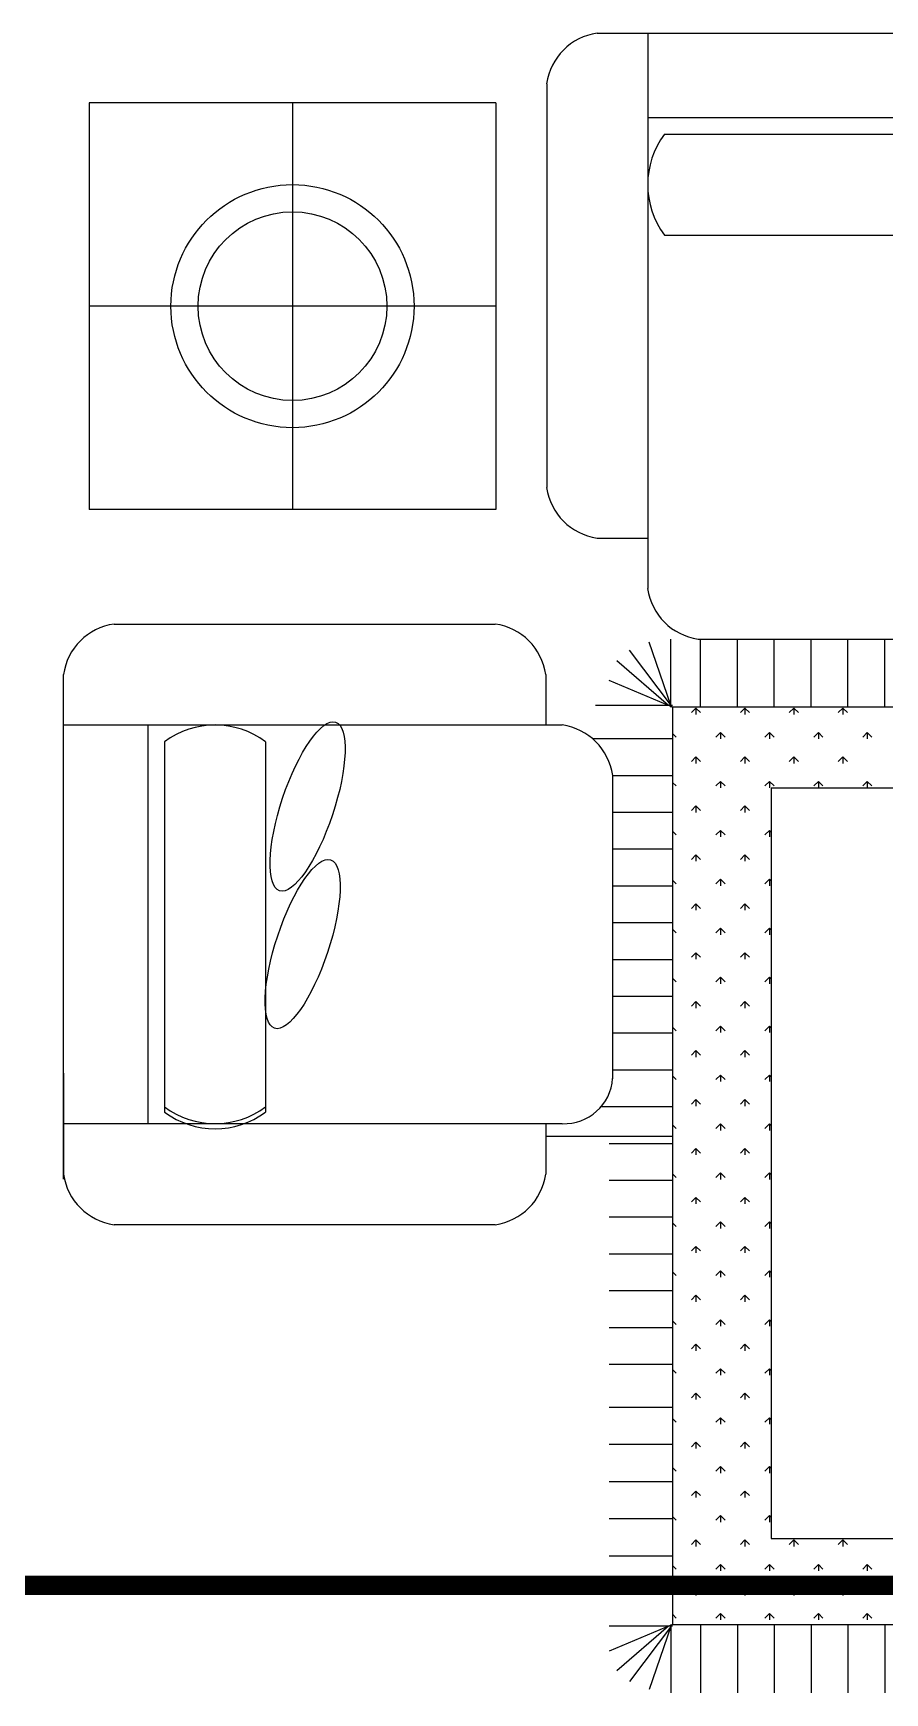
# Model space of a CAD drawing. Header units: millimetres. Extents: x -1705246 to 222838, y -3231245 to 126310.
# Drawn here: x 203712 to 204812, y 1281 to 3425 of the extents above; entities that cross this region are included whole.
import ezdxf

# ---------------------------------------------------------------- set-up
doc = ezdxf.new("R2010")
doc.units = ezdxf.units.MM
for name, color, linetype in [('250', 250, 'Continuous'), ('家具内线', 8, 'Continuous'), ('家具外线', 1, 'Continuous')]:
    doc.layers.add(name, color=color, linetype=linetype)

msp = doc.modelspace()

# ---------------------------------------------------------------- linework, layer by layer
at = {"layer": '250', "color": 5, "const_width": 25}
msp.add_lwpolyline([(201900, 1420), (207720, 1420), (207720, 2880), (207323.3, 2880)], dxfattribs=at)
at = {"layer": '家具内线', "color": 250}
for p, q in [((204046.7, 3335.2), (204046.7, 2809.6)), ((204505.5, 3316.3), (205027.2, 3316.3)), ((204309.5, 3072.4), (203784, 3072.4)), ((204535.4, 2556.9), (204507.4, 2638.2)), ((204535.4, 2554.2), (204535.4, 2642.4)), ((204573.8, 2554.2), (204573.8, 2642.4)), ((204621.4, 2554.2), (204621.4, 2642.4)), ((204668.9, 2554.2), (204668.9, 2642.4)), ((204716.5, 2554.2), (204716.5, 2642.4)), ((204764.1, 2554.2), (204764.1, 2642.4)), ((204811.7, 2554.2), (204811.7, 2642.4)), ((204537.5, 2554.2), (204482.1, 2628.1)), ((204532.2, 2556.4), (204465.7, 2614.2)), ((204537.5, 2554.2), (204455.6, 2588.9)), ((204537.5, 2556.4), (204438, 2556.4)), ((204567.9, 2553.3), (204562, 2547.4)), ((204567.9, 2553.3), (204567.9, 2545)), ((204567.9, 2553.3), (204573.8, 2547.4)), ((204631.1, 2553.3), (204625.2, 2547.4)), ((204631.1, 2553.3), (204637.1, 2547.4)), ((204631.1, 2553.3), (204631.1, 2545)), ((204694.4, 2553.3), (204688.4, 2547.4)), ((204694.3, 2553.3), (204694.3, 2545)), ((204694.4, 2553.3), (204700.3, 2547.4)), ((204757.6, 2553.3), (204751.6, 2547.4)), ((204757.6, 2553.3), (204757.6, 2545)), ((204757.6, 2553.3), (204763.5, 2547.4)), ((203859.7, 2531.4), (203859.7, 2016.4)), ((204537.5, 2513.4), (204434.5, 2513.4)), ((204537.5, 2520.6), (204542.2, 2515.8)), ((204599.5, 2521.7), (204593.6, 2515.8)), ((204599.5, 2521.7), (204599.5, 2513.4)), ((204599.5, 2521.7), (204605.5, 2515.8)), ((204662.7, 2521.7), (204656.8, 2515.8)), ((204662.7, 2521.7), (204662.7, 2513.4)), ((204662.7, 2521.7), (204668.7, 2515.8)), ((204726, 2521.7), (204720, 2515.8)), ((204726, 2521.7), (204726, 2513.4)), ((204726, 2521.7), (204731.9, 2515.8)), ((204789.2, 2521.7), (204783.3, 2515.8)), ((204789.2, 2521.7), (204789.2, 2513.4)), ((204789.2, 2521.7), (204795.1, 2515.8)), ((204567.9, 2490.1), (204562, 2484.2)), ((204567.9, 2490.1), (204567.9, 2481.7)), ((204567.9, 2490.1), (204573.8, 2484.2)), ((204631.1, 2490.1), (204625.2, 2484.2)), ((204631.1, 2490.1), (204637.1, 2484.2)), ((204631.1, 2490.1), (204631.1, 2481.7)), ((204694.4, 2490.1), (204688.4, 2484.2)), ((204694.3, 2490.1), (204694.3, 2481.7)), ((204694.4, 2490.1), (204700.3, 2484.2)), ((204757.6, 2490.1), (204751.6, 2484.2)), ((204757.6, 2490.1), (204757.6, 2481.7)), ((204757.6, 2490.1), (204763.5, 2484.2)), ((204537.5, 2465.9), (204460.2, 2465.9)), ((204537.5, 2457.3), (204542.2, 2452.6)), ((204599.5, 2458.5), (204593.6, 2452.6)), ((204599.5, 2458.5), (204599.5, 2450.1)), ((204599.5, 2458.5), (204605.5, 2452.6)), ((204662.7, 2458.5), (204656.8, 2452.6)), ((204662.7, 2458.5), (204662.7, 2450.1)), ((204662.7, 2458.5), (204668.7, 2452.6)), ((205988.6, 2449.8), (204664.9, 2449.8)), ((204664.9, 2449.8), (204664.9, 1480.7)), ((204726, 2458.5), (204720, 2452.6)), ((204726, 2458.5), (204726, 2450.1)), ((204726, 2458.5), (204731.9, 2452.6)), ((204789.2, 2458.5), (204783.3, 2452.6)), ((204789.2, 2458.5), (204789.2, 2450.1)), ((204789.2, 2458.5), (204795.1, 2452.6)), ((204567.9, 2426.9), (204562, 2421)), ((204567.9, 2426.9), (204567.9, 2418.5)), ((204567.9, 2426.9), (204573.8, 2421)), ((204631.1, 2426.9), (204625.2, 2421)), ((204631.1, 2426.9), (204637.1, 2421)), ((204631.1, 2426.9), (204631.1, 2418.5)), ((204537.5, 2418.3), (204460.2, 2418.3)), ((204537.5, 2394.1), (204542.2, 2389.4)), ((204599.5, 2395.3), (204593.6, 2389.4)), ((204599.5, 2395.3), (204599.5, 2386.9)), ((204599.5, 2395.3), (204605.5, 2389.4)), ((204662.7, 2395.3), (204656.8, 2389.4)), ((204662.7, 2395.3), (204662.7, 2386.9)), ((204662.7, 2395.3), (204664.9, 2393.1)), ((204537.5, 2370.8), (204460.2, 2370.8)), ((204567.9, 2363.7), (204562, 2357.7)), ((204567.9, 2363.7), (204567.9, 2355.3)), ((204567.9, 2363.7), (204573.8, 2357.7)), ((204631.1, 2363.7), (204625.2, 2357.7)), ((204631.1, 2363.7), (204637.1, 2357.7)), ((204631.1, 2363.7), (204631.1, 2355.3)), ((204537.5, 2323.3), (204460.2, 2323.3)), ((204537.5, 2330.9), (204542.2, 2326.1)), ((204599.5, 2332.1), (204593.6, 2326.1)), ((204599.5, 2332.1), (204599.5, 2323.7)), ((204599.5, 2332.1), (204605.5, 2326.1)), ((204662.7, 2332.1), (204656.8, 2326.1)), ((204662.7, 2332.1), (204662.7, 2323.7)), ((204662.7, 2332.1), (204664.9, 2329.9)), ((204567.9, 2300.5), (204562, 2294.5)), ((204567.9, 2300.5), (204567.9, 2292.1)), ((204567.9, 2300.5), (204573.8, 2294.5)), ((204631.1, 2300.5), (204625.2, 2294.5)), ((204631.1, 2300.5), (204637.1, 2294.5)), ((204631.1, 2300.5), (204631.1, 2292.1)), ((204537.5, 2275.7), (204460.2, 2275.7)), ((204537.5, 2267.7), (204542.2, 2262.9)), ((204599.5, 2268.8), (204593.6, 2262.9)), ((204599.5, 2268.9), (204599.5, 2260.5)), ((204599.5, 2268.8), (204605.5, 2262.9)), ((204662.7, 2268.8), (204656.8, 2262.9)), ((204662.7, 2268.9), (204662.7, 2260.5)), ((204662.7, 2268.8), (204664.9, 2266.7)), ((204567.9, 2237.2), (204562, 2231.3)), ((204567.9, 2237.2), (204567.9, 2228.9)), ((204567.9, 2237.2), (204573.8, 2231.3)), ((204631.1, 2237.2), (204625.2, 2231.3)), ((204631.1, 2237.2), (204637.1, 2231.3)), ((204631.1, 2237.2), (204631.1, 2228.9)), ((204537.5, 2228.2), (204460.2, 2228.2)), ((204537.5, 2204.4), (204542.2, 2199.7)), ((204599.5, 2205.6), (204593.6, 2199.7)), ((204599.5, 2205.6), (204599.5, 2197.2)), ((204599.5, 2205.6), (204605.5, 2199.7)), ((204662.7, 2205.6), (204656.8, 2199.7)), ((204662.7, 2205.6), (204662.7, 2197.2)), ((204662.7, 2205.6), (204664.9, 2203.4)), ((204537.5, 2180.6), (204460.2, 2180.6)), ((204567.9, 2174), (204562, 2168.1)), ((204567.9, 2174), (204567.9, 2165.6)), ((204567.9, 2174), (204573.8, 2168.1)), ((204631.1, 2174), (204625.2, 2168.1)), ((204631.1, 2174), (204637.1, 2168.1)), ((204631.1, 2174), (204631.1, 2165.6)), ((204537.5, 2133.1), (204460.2, 2133.1)), ((204537.5, 2141.2), (204542.2, 2136.5)), ((204599.5, 2142.4), (204593.6, 2136.5)), ((204599.5, 2142.4), (204599.5, 2134)), ((204599.5, 2142.4), (204605.5, 2136.5)), ((204662.7, 2142.4), (204656.8, 2136.5)), ((204662.7, 2142.4), (204662.7, 2134)), ((204662.7, 2142.4), (204664.9, 2140.2)), ((204567.9, 2110.8), (204562, 2104.9)), ((204567.9, 2110.8), (204567.9, 2102.4)), ((204567.9, 2110.8), (204573.8, 2104.9)), ((204631.1, 2110.8), (204625.2, 2104.9)), ((204631.1, 2110.8), (204637.1, 2104.9)), ((204631.1, 2110.8), (204631.1, 2102.4)), ((204537.5, 2085.6), (204460.2, 2085.6)), ((204537.5, 2078), (204542.2, 2073.3)), ((204599.5, 2079.2), (204593.6, 2073.3)), ((204599.5, 2079.2), (204599.5, 2070.8)), ((204599.5, 2079.2), (204605.5, 2073.3)), ((204662.7, 2079.2), (204656.8, 2073.3)), ((204662.7, 2079.2), (204662.7, 2070.8)), ((204662.7, 2079.2), (204664.9, 2077)), ((204537.5, 2038), (204445.1, 2038)), ((204567.9, 2047.6), (204562, 2041.6)), ((204567.9, 2047.6), (204567.9, 2039.2)), ((204567.9, 2047.6), (204573.8, 2041.6)), ((204631.1, 2047.6), (204625.2, 2041.6)), ((204631.1, 2047.6), (204637.1, 2041.6)), ((204631.1, 2047.6), (204631.1, 2039.2)), ((204599.5, 2016), (204593.6, 2010)), ((204599.5, 2016), (204599.5, 2007.6)), ((204599.5, 2016), (204605.5, 2010)), ((204662.7, 2016), (204656.8, 2010)), ((204662.7, 2016), (204662.7, 2007.6)), ((204662.7, 2016), (204664.9, 2013.8)), ((204537.5, 2000), (204373.8, 2000)), ((204537.5, 2014.8), (204542.2, 2010)), ((204537.5, 1990.5), (204455.9, 1990.5)), ((204567.9, 1984.4), (204562, 1978.4)), ((204567.9, 1984.4), (204567.9, 1976)), ((204567.9, 1984.4), (204573.8, 1978.4)), ((204631.1, 1984.4), (204625.2, 1978.4)), ((204631.1, 1984.4), (204637.1, 1978.4)), ((204631.1, 1984.4), (204631.1, 1976)), ((204537.5, 1951.6), (204542.2, 1946.8)), ((204599.5, 1952.7), (204593.6, 1946.8)), ((204599.5, 1952.7), (204599.5, 1944.4)), ((204599.5, 1952.7), (204605.5, 1946.8)), ((204662.7, 1952.7), (204656.8, 1946.8)), ((204662.7, 1952.7), (204662.7, 1944.4)), ((204662.7, 1952.7), (204664.9, 1950.6)), ((204537.5, 1943), (204455.9, 1943)), ((204567.9, 1921.1), (204562, 1915.2)), ((204567.9, 1921.1), (204567.9, 1912.8)), ((204567.9, 1921.1), (204573.8, 1915.2)), ((204631.1, 1921.1), (204625.2, 1915.2)), ((204631.1, 1921.1), (204637.1, 1915.2)), ((204631.1, 1921.1), (204631.1, 1912.8)), ((204537.5, 1895.4), (204455.9, 1895.4)), ((204537.5, 1888.3), (204542.2, 1883.6)), ((204599.5, 1889.5), (204593.6, 1883.6)), ((204599.5, 1889.5), (204599.5, 1881.1)), ((204599.5, 1889.5), (204605.5, 1883.6)), ((204662.7, 1889.5), (204656.8, 1883.6)), ((204662.7, 1889.5), (204662.7, 1881.1)), ((204662.7, 1889.5), (204664.9, 1887.3)), ((204537.5, 1847.9), (204455.9, 1847.9)), ((204567.9, 1857.9), (204562, 1852)), ((204567.9, 1857.9), (204567.9, 1849.5)), ((204567.9, 1857.9), (204573.8, 1852)), ((204631.1, 1857.9), (204625.2, 1852)), ((204631.1, 1857.9), (204637.1, 1852)), ((204631.1, 1857.9), (204631.1, 1849.5)), ((204537.5, 1825.1), (204542.2, 1820.4)), ((204599.5, 1826.3), (204593.6, 1820.4)), ((204599.5, 1826.3), (204599.5, 1817.9)), ((204599.5, 1826.3), (204605.5, 1820.4)), ((204662.7, 1826.3), (204656.8, 1820.4)), ((204662.7, 1826.3), (204662.7, 1817.9)), ((204662.7, 1826.3), (204664.9, 1824.1)), ((204537.5, 1800.3), (204455.9, 1800.3)), ((204567.9, 1794.7), (204562, 1788.8)), ((204567.9, 1794.7), (204567.9, 1786.3)), ((204567.9, 1794.7), (204573.8, 1788.8)), ((204631.1, 1794.7), (204625.2, 1788.8)), ((204631.1, 1794.7), (204637.1, 1788.8)), ((204631.1, 1794.7), (204631.1, 1786.3)), ((204537.5, 1761.9), (204542.2, 1757.1)), ((204599.5, 1763.1), (204593.6, 1757.1)), ((204599.5, 1763.1), (204599.5, 1754.7)), ((204599.5, 1763.1), (204605.5, 1757.1)), ((204662.7, 1763.1), (204656.8, 1757.1)), ((204662.7, 1763.1), (204662.7, 1754.7)), ((204662.7, 1763.1), (204664.9, 1760.9)), ((204537.5, 1752.8), (204455.9, 1752.8)), ((204567.9, 1731.5), (204562, 1725.5)), ((204567.9, 1731.5), (204567.9, 1723.1)), ((204567.9, 1731.5), (204573.8, 1725.5)), ((204631.1, 1731.5), (204625.2, 1725.5)), ((204631.1, 1731.5), (204637.1, 1725.5)), ((204631.1, 1731.5), (204631.1, 1723.1)), ((204537.5, 1705.3), (204455.9, 1705.3)), ((204537.5, 1698.7), (204542.2, 1693.9)), ((204599.5, 1699.9), (204593.6, 1693.9)), ((204599.5, 1699.9), (204599.5, 1691.5)), ((204599.5, 1699.9), (204605.5, 1693.9)), ((204662.7, 1699.9), (204656.8, 1693.9)), ((204662.7, 1699.9), (204662.7, 1691.5)), ((204662.7, 1699.9), (204664.9, 1697.7)), ((204567.9, 1668.2), (204562, 1662.3)), ((204567.9, 1668.3), (204567.9, 1659.9)), ((204567.9, 1668.2), (204573.8, 1662.3)), ((204631.1, 1668.2), (204625.2, 1662.3)), ((204631.1, 1668.3), (204631.1, 1659.9)), ((204631.1, 1668.2), (204637.1, 1662.3)), ((204537.5, 1649.8), (204455.9, 1649.8)), ((204537.5, 1635.5), (204542.2, 1630.7)), ((204599.5, 1636.6), (204593.6, 1630.7)), ((204599.5, 1636.6), (204599.5, 1628.3)), ((204599.5, 1636.6), (204605.5, 1630.7)), ((204662.7, 1636.6), (204656.8, 1630.7)), ((204662.7, 1636.6), (204662.7, 1628.3)), ((204662.7, 1636.6), (204664.9, 1634.5)), ((204537.5, 1601.8), (204455.9, 1601.8)), ((204567.9, 1605), (204562, 1599.1)), ((204567.9, 1605), (204567.9, 1596.6)), ((204567.9, 1605), (204573.8, 1599.1)), ((204631.1, 1605), (204625.2, 1599.1)), ((204631.1, 1605), (204637.1, 1599.1)), ((204631.1, 1605), (204631.1, 1596.6)), ((204537.5, 1572.2), (204542.2, 1567.5)), ((204599.5, 1573.4), (204593.6, 1567.5)), ((204599.5, 1573.4), (204599.5, 1565)), ((204599.5, 1573.4), (204605.5, 1567.5)), ((204662.7, 1573.4), (204656.8, 1567.5)), ((204662.7, 1573.4), (204662.7, 1565)), ((204662.7, 1573.4), (204664.9, 1571.2)), ((204537.5, 1553.8), (204455.9, 1553.8)), ((204567.9, 1541.8), (204562, 1535.9)), ((204567.9, 1541.8), (204567.9, 1533.4)), ((204567.9, 1541.8), (204573.8, 1535.9)), ((204631.1, 1541.8), (204625.2, 1535.9)), ((204631.1, 1541.8), (204637.1, 1535.9)), ((204631.1, 1541.8), (204631.1, 1533.4)), ((204537.5, 1505.8), (204455.9, 1505.8)), ((204537.5, 1505.8), (204455.9, 1505.8)), ((204537.5, 1509), (204542.2, 1504.3)), ((204599.5, 1510.2), (204593.6, 1504.3)), ((204599.5, 1510.2), (204599.5, 1501.8)), ((204599.5, 1510.2), (204605.5, 1504.3)), ((204662.7, 1510.2), (204656.8, 1504.3)), ((204662.7, 1510.2), (204662.7, 1501.8)), ((204662.7, 1510.2), (204664.9, 1508)), ((204664.9, 1480.7), (205988.6, 1480.7)), ((204567.9, 1478.6), (204562, 1472.7)), ((204567.9, 1478.6), (204567.9, 1470.2)), ((204567.9, 1478.6), (204573.8, 1472.7)), ((204631.1, 1478.6), (204625.2, 1472.7)), ((204631.1, 1478.6), (204637.1, 1472.7)), ((204631.1, 1478.6), (204631.1, 1470.2)), ((204694.4, 1478.6), (204688.4, 1472.7)), ((204694.3, 1478.6), (204694.3, 1470.2)), ((204694.4, 1478.6), (204700.3, 1472.7)), ((204757.6, 1478.6), (204751.6, 1472.7)), ((204757.6, 1478.6), (204763.5, 1472.7)), ((204757.6, 1478.6), (204757.6, 1470.2)), ((204537.5, 1457.8), (204455.9, 1457.8)), ((204537.5, 1445.8), (204542.2, 1441)), ((204599.5, 1447), (204593.6, 1441)), ((204599.5, 1447), (204599.5, 1438.6)), ((204599.5, 1447), (204605.5, 1441)), ((204662.7, 1447), (204656.8, 1441)), ((204662.7, 1447), (204662.7, 1438.6)), ((204662.7, 1447), (204668.7, 1441)), ((204726, 1447), (204720, 1441)), ((204726, 1447), (204731.9, 1441)), ((204726, 1447), (204726, 1438.6)), ((204789.2, 1447), (204783.3, 1441)), ((204789.2, 1447), (204795.1, 1441)), ((204789.2, 1447), (204789.2, 1438.6)), ((204567.9, 1415.4), (204562, 1409.4)), ((204567.9, 1415.4), (204567.9, 1407)), ((204567.9, 1415.4), (204573.8, 1409.4)), ((204631.1, 1415.4), (204625.2, 1409.4)), ((204631.1, 1415.4), (204637.1, 1409.4)), ((204631.1, 1415.4), (204631.1, 1407)), ((204694.4, 1415.4), (204688.4, 1409.4)), ((204694.3, 1415.4), (204694.3, 1407)), ((204694.4, 1415.4), (204700.3, 1409.4)), ((204757.6, 1415.4), (204751.6, 1409.4)), ((204757.6, 1415.4), (204763.5, 1409.4)), ((204757.6, 1415.4), (204757.6, 1407)), ((204537.5, 1410.2), (204455.9, 1410.2)), ((204537.5, 1382.6), (204542.2, 1377.8)), ((204599.5, 1383.8), (204593.6, 1377.8)), ((204599.5, 1383.8), (204599.5, 1375.4)), ((204599.5, 1383.8), (204605.5, 1377.8)), ((204662.7, 1383.8), (204656.8, 1377.8)), ((204662.7, 1383.8), (204662.7, 1375.4)), ((204662.7, 1383.8), (204668.7, 1377.8)), ((204726, 1383.8), (204720, 1377.8)), ((204726, 1383.8), (204731.9, 1377.8)), ((204726, 1383.8), (204726, 1375.4)), ((204789.2, 1383.8), (204783.3, 1377.8)), ((204789.2, 1383.8), (204795.1, 1377.8)), ((204789.2, 1383.8), (204789.2, 1375.4)), ((204537.5, 1369.5), (204455.6, 1334.8)), ((204537.5, 1367.2), (204455.9, 1367.2)), ((204532.2, 1367.2), (204465.7, 1309.5)), ((204537.5, 1369.5), (204482.1, 1295.6)), ((204535.4, 1366.8), (204507.4, 1285.5)), ((204535.4, 1369.5), (204535.4, 1281.2)), ((204573.8, 1369.5), (204573.8, 1281.2)), ((204621.4, 1369.5), (204621.4, 1281.2)), ((204668.9, 1369.5), (204668.9, 1281.2)), ((204716.5, 1369.5), (204716.5, 1281.2)), ((204764.1, 1369.5), (204764.1, 1281.2)), ((204811.7, 1369.5), (204811.7, 1281.2))]:
    msp.add_line(p, q, dxfattribs=at)
msp.add_circle((204046.7, 3072.4), 121.9, dxfattribs=at)
msp.add_arc((203946.7, 2125.1), 108.7, 233.1301, 306.8699, dxfattribs=at)
at = {"layer": '家具外线', "color": 250}
for p, q in [((204440.3, 3425), (205157.6, 3425)), ((204505.5, 3425), (204505.5, 2707.7)), ((204375.1, 3359.8), (204375.1, 2838.1)), ((204309.5, 3335.2), (203784, 3335.2)), ((203784, 3335.2), (203784, 2809.6)), ((204309.5, 3335.2), (204309.5, 2809.6)), ((204527.2, 3294.6), (205005.5, 3294.6)), ((204527.2, 3164.2), (205005.5, 3164.2)), ((204309.5, 2809.6), (203784, 2809.6)), ((204440.3, 2772.9), (204505.5, 2772.9)), ((203816.2, 2661.8), (204308.6, 2661.8)), ((204570.7, 2642.4), (204962.5, 2642.4)), ((203751, 1944.5), (203751, 2596.6)), ((204373.8, 2596.6), (204373.8, 2531.4)), ((206134.7, 2554.2), (204537.5, 2554.2)), ((204537.5, 2554.2), (204537.5, 1369.5)), ((203751, 2531.4), (204395, 2531.4)), ((203881.4, 2509.7), (203881.4, 2031.4)), ((204011.9, 2509.7), (204011.9, 2031.4)), ((204460.2, 2466.2), (204460.2, 2074.4)), ((203751, 2081.6), (203751, 1951.2)), ((203751, 2016.4), (204395, 2016.4)), ((203946.7, 2016.4), (203990.1, 2016.4)), ((203946.7, 2016.4), (203990.1, 2016.4)), ((204373.8, 2016.4), (204373.8, 1951.2)), ((203816.2, 1886), (204308.6, 1886)), ((204537.5, 1369.5), (206134.7, 1369.5))]:
    msp.add_line(p, q, dxfattribs=at)
msp.add_circle((204046.7, 3072.4), 157, dxfattribs=at)
for centre, radius, start, end in [((204451.1, 3348.9), 76.9, 98.1301, 171.8699), ((204614.2, 3229.4), 108.7, 143.1301, 216.8699), ((204451.1, 2849), 76.9, 188.1301, 261.8699), ((204581.6, 2718.5), 76.9, 188.1301, 261.8699), ((203827.1, 2585.7), 76.9, 98.1301, 171.8699), ((204297.7, 2585.7), 76.9, 8.1301, 81.8699), ((203946.7, 2422.7), 108.7, 53.1301, 126.8699), ((204384.2, 2455.3), 76.9, 8.1301, 81.8699), ((204397.7, 2079), 62.7, 267.54, 356.2576), ((203946.7, 2118.4), 108.7, 233.1301, 306.8699), ((203827.1, 1962), 76.9, 188.1301, 261.8699), ((204297.7, 1962), 76.9, 278.1301, 351.8699)]:
    msp.add_arc(centre, radius, start, end, dxfattribs=at)
at = {"layer": '家具外线', "color": 250, "extrusion": (0, 0, -1)}
for centre in [(204066.2, 2426.1), (204059.8, 2248.4)]:
    msp.add_ellipse(centre, major_axis=(36.2, 108.8), ratio=0.295775, start_param=3.141593, end_param=9.424778, dxfattribs=at)

doc.saveas('drawing.dxf')
